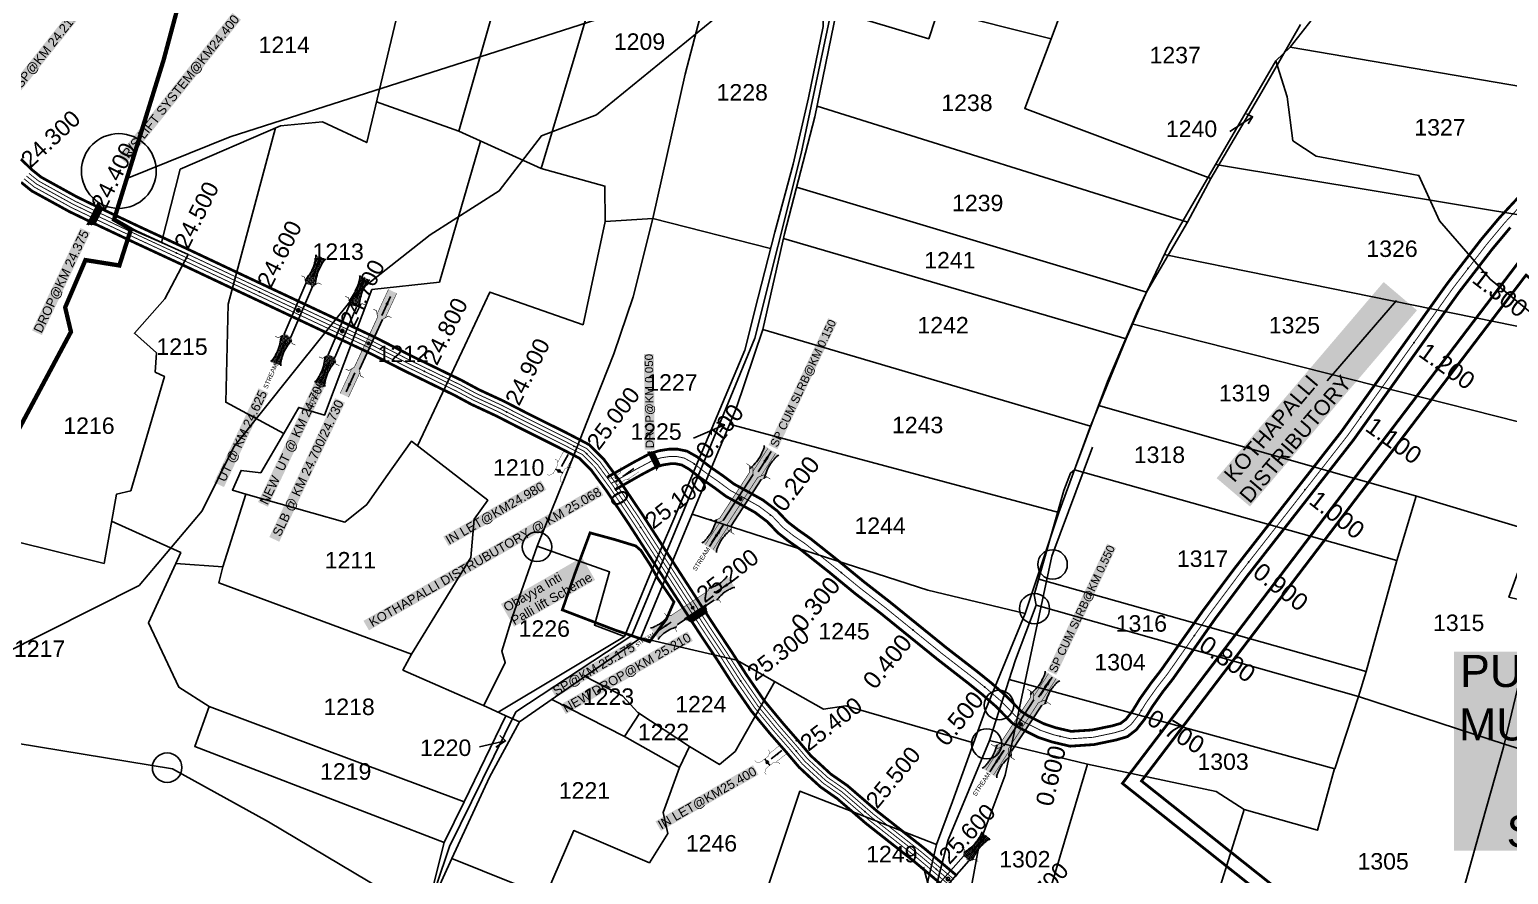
# Model space of a CAD drawing. Header units: inches. Extents: x 191726 to 254104, y 1600078 to 1621862.
# Drawn here: x 195285 to 196898, y 1606202 to 1607124 of the extents above; entities that cross this region are included whole.
import ezdxf
from ezdxf.enums import TextEntityAlignment as Align

# ---------------------------------------------------------------- set-up
doc = ezdxf.new("R2010")
doc.units = ezdxf.units.IN
doc.header["$LTSCALE"] = 15
doc.header["$MEASUREMENT"] = 0
doc.linetypes.add('ACAD_ISO02W100', pattern=[15, 12, -3])
doc.linetypes.add('HIDDEN2', pattern=[0.1875, 0.125, -0.0625])
for name, color, linetype in [('BOUNDRY STONES', 240, 'Continuous'), ('CANAL1', 7, 'Continuous'), ('CSMark', 72, 'Continuous'), ('PLOTS', 7, 'Continuous'), ('PLOTS NO', 7, 'Continuous'), ('ROADS', 1, 'Continuous'), ('STRUCTURE', 5, 'Continuous'), ('text2', 7, 'Continuous'), ('Title', 7, 'Continuous'), ('VILLAGE BOUNDAY', 5, 'Continuous')]:
    doc.layers.add(name, color=color, linetype=linetype)
doc.styles.get("Standard").update_dxf_attribs({"font": 'arial.ttf'})
doc.dimstyles.get("Standard").update_dxf_attribs({"dimtxt": 0.18, "dimasz": 0.18, "dimexe": 0.18, "dimexo": 0.0625, "dimgap": 0.09, "dimtad": 0, "dimtih": 1, "dimtoh": 1, "dimdec": 4, "dimzin": 0, "dimdsep": 46, "dimtxsty": 'Standard', "dimcen": 0.09, "dimadec": 0, "dimazin": 0, "dimtfac": 1, "dimtdec": 4, "dimtofl": 0, "dimtmove": 0, "dimatfit": 3, "dimfxl": 1, "dimtolj": 1, "dimtzin": 0, "dimarcsym": 0})

# ---------------------------------------------------------------- blocks, each defined once
blk = doc.blocks.new('DROP')
h = blk.add_hatch()
h.set_pattern_fill('ANSI31', color=1, scale=10, angle=45)
h.set_pattern_definition([(90, (-324.4107, -25.7687), (-1.25, 0), [])])
h.paths.add_polyline_path([(-9.9, -4.3), (-13.8, 4.1), (13.8, 4.1), (10.2, -4.3)])
at = {"layer": 'STRUCTURE', "color": 5, "const_width": 0.49}
blk.add_lwpolyline([(-9.9, -4.3), (-13.8, 4.1), (13.8, 4.1), (10.2, -4.3), (-9.9, -4.3)], dxfattribs=at)
at = {"layer": 'STRUCTURE', "color": 5}
blk.add_circle((0, 0), 1.33, dxfattribs=at)
blk = doc.blocks.new('SP')
at = {"layer": 'STRUCTURE'}
h = blk.add_hatch(dxfattribs=at)
h.set_pattern_fill('DASH', color=256, scale=8, style=0)
edge = h.paths.add_edge_path()
edge.add_spline(control_points=[(769825.7, 1706742.1), (769825.3, 1706741.8), (769823.8, 1706740.8), (769820.9, 1706740.3), (769817, 1706739.7), (769811.4, 1706738.9), (769804, 1706739.7), (769798.4, 1706741), (769795.6, 1706741.6)], knot_values=[0, 0, 0, 0, 1.613557, 5.24513, 8.624976, 13.470124, 22.190216, 30.746377, 30.746377, 30.746377, 30.746377], degree=3, periodic=0)
edge.add_line((769795.6, 1706741.6), (769792.6, 1706739.6))
edge.add_line((769792.6, 1706739.6), (769732.6, 1706739.6))
edge.add_line((769732.6, 1706739.6), (769729.6, 1706741.6))
edge.add_spline(control_points=[(769729.6, 1706741.6), (769726.9, 1706740.9), (769721.3, 1706739.5), (769713.9, 1706738.5), (769708.3, 1706739.1), (769704.4, 1706739.6), (769701.5, 1706740), (769700, 1706741), (769699.5, 1706741.3)], knot_values=[0, 0, 0, 0, 8.556161, 17.276253, 22.121402, 25.501247, 29.13282, 30.746377, 30.746377, 30.746377, 30.746377], degree=3, periodic=0)
edge.add_line((769699.5, 1706741.3), (769699.5, 1706722.1))
edge.add_spline(control_points=[(769699.5, 1706722.1), (769700, 1706722.4), (769701.4, 1706723.4), (769704.3, 1706724), (769708.2, 1706724.5), (769713.8, 1706725.3), (769721.2, 1706724.5), (769726.8, 1706723.3), (769729.6, 1706722.6)], knot_values=[0, 0, 0, 0, 1.613557, 5.24513, 8.624976, 13.470124, 22.190216, 30.746377, 30.746377, 30.746377, 30.746377], degree=3, periodic=0)
edge.add_line((769729.6, 1706722.6), (769732.6, 1706724.6))
edge.add_line((769732.6, 1706724.6), (769792.6, 1706724.6))
edge.add_line((769792.6, 1706724.6), (769795.6, 1706722.6))
edge.add_spline(control_points=[(769795.6, 1706722.6), (769798.4, 1706723.3), (769803.9, 1706724.8), (769811.3, 1706725.8), (769817, 1706725.1), (769820.9, 1706724.7), (769823.8, 1706724.2), (769825.2, 1706723.3), (769825.7, 1706723)], knot_values=[0, 0, 0, 0, 8.556161, 17.276253, 22.121402, 25.501247, 29.13282, 30.746377, 30.746377, 30.746377, 30.746377], degree=3, periodic=0)
edge.add_line((769825.7, 1706723), (769825.7, 1706742.1))
h.paths.add_polyline_path([(769764.2, 1706732.1, -1), (769761.1, 1706732.1, -1)], flags=0)
h.paths.add_polyline_path([(769761.1, 1706732.1, 1), (769764.2, 1706732.1, 1)], flags=16)
at = {"layer": 'STRUCTURE', "const_width": 0.628}
for points in [[(769726.6, 1706747.6), (769726.6, 1706743.6), (769732.6, 1706739.6), (769792.6, 1706739.6), (769798.6, 1706743.6), (769798.6, 1706747.6)], [(769726.6, 1706716.6), (769726.6, 1706720.6), (769732.6, 1706724.6), (769792.6, 1706724.6), (769798.6, 1706720.6), (769798.6, 1706716.6)]]:
    blk.add_lwpolyline(points, dxfattribs=at)
at = {"layer": 'STRUCTURE', "color": 3}
blk.add_lwpolyline([(769732.6, 1706724.6), (769792.6, 1706724.6)], dxfattribs=at)
blk.add_lwpolyline([(769732.6, 1706724.6), (769792.6, 1706724.6)], dxfattribs=at)
at = {"layer": 'STRUCTURE', "color": 0}
blk.add_circle((769762.6, 1706732.1), 1.55, dxfattribs=at)
at = {"layer": 'STRUCTURE'}
for points in [[(769699.5, 1706741.3), (769700.9, 1706740.5), (769704.4, 1706739.6), (769707.8, 1706739.2), (769712.6, 1706738.8), (769721.3, 1706739.7), (769729.6, 1706741.6)], [(769825.7, 1706742.1), (769824.3, 1706741.3), (769820.8, 1706740.3), (769817.5, 1706739.8), (769812.7, 1706739.2), (769804, 1706739.9), (769795.6, 1706741.6)], [(769699.5, 1706722.1), (769700.9, 1706723), (769704.4, 1706724), (769707.7, 1706724.5), (769712.5, 1706725), (769721.2, 1706724.4), (769729.6, 1706722.6)], [(769825.7, 1706723), (769824.3, 1706723.8), (769820.8, 1706724.7), (769817.4, 1706725.1), (769812.6, 1706725.5), (769803.9, 1706724.6), (769795.6, 1706722.6)]]:
    blk.add_spline(points, degree=3, dxfattribs=at)
at = {"layer": 'STRUCTURE', "color": 0}
blk.add_text('STREAM', height=5, dxfattribs=at).set_placement((769684.3, 1706732.1), align=Align.MIDDLE_CENTER)
for points in [[(769727.4, 1706732.1), (769700.8, 1706732.1)], [(769824.4, 1706732.1), (769800.5, 1706732.1)]]:
    blk.add_leader(points, dimstyle='Standard', override={"dimasz": 10, "dimgap": 0.09, "dimtad": 0}, dxfattribs=at)
blk = doc.blocks.new('UT')
at = {"layer": 'STRUCTURE'}
h = blk.add_hatch(dxfattribs=at)
h.set_pattern_fill('DASH', color=150, scale=8, angle=-39.6278, style=0)
h.set_pattern_definition([(320.372247933, (-4370.464, -6260.8811), (1.40800153113, 0.132407282), [1, -1])])
h.paths.add_polyline_path([(765163, 1700681.9), (765165.6, 1700680.6), (765167.2, 1700680.3), (765169.1, 1700680), (765172.4, 1700679.6), (765176.4, 1700679.3), (765179.5, 1700679.5), (765183.1, 1700679.9), (765187.7, 1700680.9), (765188.9, 1700681.2), (765193.1, 1700682.2), (765196.1, 1700680.2), (765196.1, 1700672.2), (765193.1, 1700670.2), (765190.5, 1700670.8), (765188.1, 1700671.3), (765185.5, 1700671.8), (765183.6, 1700672.1), (765181, 1700672.5), (765180.3, 1700672.5), (765178.5, 1700672.6), (765176.7, 1700672.6), (765174.6, 1700672.5), (765172.5, 1700672.3), (765170.4, 1700672), (765168.5, 1700671.7), (765166.1, 1700671.2), (765165, 1700670.8), (765163, 1700669.7)])
h.paths.add_polyline_path([(765259.1, 1700682.2), (765256.1, 1700680.2), (765256.1, 1700672.2), (765259.1, 1700670.2), (765261.9, 1700671), (765264.4, 1700671.6), (765266.4, 1700672), (765269.1, 1700672.5), (765272.7, 1700673), (765276.1, 1700673.1), (765278.6, 1700672.9), (765281.2, 1700672.7), (765283.9, 1700672.3), (765286.4, 1700671.9), (765288, 1700671.3), (765289.2, 1700670.6), (765289.1, 1700682.7), (765287.6, 1700681.8), (765285.7, 1700681.2), (765283, 1700680.7), (765281.2, 1700680.4), (765276.7, 1700679.9), (765272.7, 1700679.9), (765268.7, 1700680.3), (765264.8, 1700681), (765261.2, 1700681.7)])
at = {"layer": 'STRUCTURE', "color": 150, "const_width": 0.628}
for points in [[(765190.1, 1700688.2), (765190.1, 1700684.2), (765196.1, 1700680.2), (765256.1, 1700680.2), (765262.1, 1700684.2), (765262.1, 1700688.2)], [(765190.1, 1700664.2), (765190.1, 1700668.2), (765196.1, 1700672.2), (765256.1, 1700672.2), (765262.1, 1700668.2), (765262.1, 1700664.2)]]:
    blk.add_lwpolyline(points, dxfattribs=at)
at = {"layer": 'STRUCTURE', "color": 150}
for points in [[(765196.1, 1700680.2), (765256.1, 1700680.2)], [(765196.1, 1700672.2), (765256.1, 1700672.2)], [(765196.1, 1700672.2), (765256.1, 1700672.2)]]:
    blk.add_lwpolyline(points, dxfattribs=at)
at = {"layer": 'STRUCTURE', "color": 0}
blk.add_circle((765226.1, 1700676.2), 1.89, dxfattribs=at)
at = {"layer": 'STRUCTURE', "color": 150}
for points in [[(765163, 1700681.9), (765164.4, 1700681.1), (765167.9, 1700680.2), (765171.2, 1700679.8), (765176.1, 1700679.4), (765184.7, 1700680.3), (765193.1, 1700682.2)], [(765289.1, 1700682.7), (765287.8, 1700681.9), (765284.3, 1700680.9), (765280.9, 1700680.4), (765276.1, 1700679.8), (765267.4, 1700680.5), (765259.1, 1700682.2)], [(765163, 1700669.7), (765164.3, 1700670.6), (765167.8, 1700671.6), (765171.2, 1700672.1), (765176, 1700672.6), (765184.7, 1700672), (765193.1, 1700670.2)], [(765289.2, 1700670.6), (765287.8, 1700671.4), (765284.2, 1700672.3), (765280.9, 1700672.7), (765276.1, 1700673.1), (765267.4, 1700672.2), (765259.1, 1700670.2)]]:
    blk.add_spline(points, degree=3, dxfattribs=at)
at = {"layer": 'STRUCTURE', "color": 0}
blk.add_text('STREAM', height=5, dxfattribs=at).set_placement((765148.2, 1700675.8), align=Align.MIDDLE_CENTER)
for points in [[(765190.9, 1700676), (765164.2, 1700675.8)], [(765289.3, 1700676.7), (765265.4, 1700676.4)]]:
    blk.add_leader(points, dimstyle='Standard', override={"dimasz": 10, "dimgap": 0.09, "dimtad": 0}, dxfattribs=at)
blk = doc.blocks.new('OT')
at = {"layer": 'STRUCTURE', "color": 190}
for points, const_width in [([(769751.4, 1706595.8), (769729.4, 1706595.8)], 0.5), ([(769775.2, 1706601.8), (769775.2, 1706597.8), (769769.2, 1706593.8), (769761.8, 1706593.8), (769754.4, 1706593.8), (769748.4, 1706597.8), (769748.4, 1706601.8)], 0.5), ([(769761.8, 1706593.8), (769761.8, 1706581)], 2.5), ([(769751.4, 1706579), (769729.4, 1706579)], 0.5), ([(769748.4, 1706573), (769748.4, 1706577), (769754.4, 1706581), (769761.8, 1706581), (769761.8, 1706581), (769761.8, 1706581), (769769.2, 1706581), (769775.2, 1706577), (769775.2, 1706573)], 0.5)]:
    blk.add_lwpolyline(points, dxfattribs=dict(at, const_width=const_width))
at = {"layer": 'STRUCTURE', "color": 0}
blk.add_circle((769761.8, 1706587.4), 1.87, dxfattribs=at)
blk.add_leader([(769732.6, 1706587.4), (769753.8, 1706587.4)], dimstyle='Standard', override={"dimasz": 10, "dimgap": 0.09, "dimtad": 0}, dxfattribs=at)
blk = doc.blocks.new('SLB')
at = {"layer": 'STRUCTURE'}
h = blk.add_hatch(dxfattribs=at)
h.set_pattern_fill('DOTS', color=6, scale=20, angle=320.3722, style=0)
h.set_pattern_definition([(320.372247934, (-159.4327, -72.9564), (1.2786241598, 0.5641323054), [0, -1.25])])
h.paths.add_polyline_path([(769699.5, 1706871.1), (769699.5, 1706861.1), (769729.1, 1706861.1), (769732.1, 1706863.1), (769792.1, 1706863.1), (769795.1, 1706861.1), (769824.7, 1706861.1), (769824.7, 1706871.1), (769795.1, 1706871.1), (769792.1, 1706869.1), (769732.1, 1706869.1), (769729.1, 1706871.1)])
at = {"layer": 'STRUCTURE', "color": 6, "const_width": 0.628}
for points in [[(769726.1, 1706877.1), (769726.1, 1706873.1), (769732.1, 1706869.1), (769792.1, 1706869.1), (769798.1, 1706873.1), (769798.1, 1706877.1)], [(769726.1, 1706855.1), (769726.1, 1706859.1), (769732.1, 1706863.1), (769792.1, 1706863.1), (769798.1, 1706859.1), (769798.1, 1706855.1)]]:
    blk.add_lwpolyline(points, dxfattribs=at)
at = {"layer": 'STRUCTURE', "color": 6, "linetype": 'ACAD_ISO02W100', "ltscale": 0.5, "const_width": 0.5}
for points in [[(769699.5, 1706871.1), (769729.1, 1706871.1)], [(769699.5, 1706861.1), (769729.1, 1706861.1)], [(769795.1, 1706871.1), (769824.7, 1706871.1)], [(769795.1, 1706861.1), (769824.7, 1706861.1)]]:
    blk.add_lwpolyline(points, dxfattribs=at)
at = {"layer": 'STRUCTURE', "color": 6}
blk.add_lwpolyline([(769732.1, 1706863.1), (769792.1, 1706863.1)], dxfattribs=at)
blk.add_lwpolyline([(769732.1, 1706863.1), (769792.1, 1706863.1)], dxfattribs=at)
at = {"layer": 'STRUCTURE', "color": 0}
blk.add_circle((769762.1, 1706866.1), 1.24, dxfattribs=at)
for points in [[(769703.8, 1706866), (769726.7, 1706866)], [(769818.6, 1706865.8), (769795.7, 1706865.8)]]:
    blk.add_leader(points, dimstyle='Standard', override={"dimasz": 10, "dimgap": 0.09, "dimtad": 0}, dxfattribs=at)

msp = doc.modelspace()

# ---------------------------------------------------------------- linework, layer by layer
at = {"color": 5, "const_width": 3}
for points, elevation in [([(196914.2, 1606877.7), (197448.5, 1606452), (196998.1, 1605886.3), (196476.6, 1606301.5), (196914.2, 1606877.7)], 240.9), ([(195896, 1606575), (195922.9, 1606567.7), (195945.8, 1606560.7), (195951.4, 1606555.8), (195961.3, 1606540.5), (195970.1, 1606524.9), (195987.5, 1606499.5), (195979.1, 1606480.6), (195960.9, 1606456.1), (195922.7, 1606469.1), (195865.7, 1606490.9), (195879.3, 1606530.2), (195896, 1606575)], 244.3)]:
    msp.add_lwpolyline(points, dxfattribs=dict(at, elevation=elevation))
at = {"color": 5, "const_width": 3, "elevation": 240.9}
msp.add_lwpolyline([(196916.8, 1606856.4), (197427.5, 1606449.6), (196995.7, 1605907.4), (196497.4, 1606304.1)], close=True, dxfattribs=at)
at = {"layer": 'BOUNDRY STONES', "color": 1}
for centre, radius in [((195838.1, 1606559.8), 16.1), ((196400.4, 1606540.5), 16.1), ((196380.7, 1606492.2), 16.5), ((196342, 1606387), 16.1), ((196328.6, 1606344.7), 16.5), ((195434.7, 1606318.7), 16.1)]:
    msp.add_circle(centre, radius, dxfattribs=at)
at = {"layer": 'CANAL1', "color": 200, "const_width": 3}
for points in [[(195275.2, 1606983), (195287.3, 1606971.3), (195297.3, 1606963.3), (195336.4, 1606941.7), (195359.9, 1606930.3), (195406.7, 1606908.2), (195454.5, 1606886), (195510.2, 1606859.7), (195659.8, 1606789.3), (195701.9, 1606767.8), (195756.3, 1606741.3), (195774.6, 1606731.4), (195802, 1606718.7), (195825.2, 1606706.7), (195846.4, 1606696.1), (195871, 1606683.8), (195895.3, 1606671.1), (195910.9, 1606655.4), (195928.3, 1606631.7), (195953.2, 1606594.7), (196016.7, 1606496.3), (196032.5, 1606472.1), (196049.6, 1606446.4), (196066.4, 1606420.2), (196086, 1606391.7), (196106, 1606367.5), (196123.1, 1606347.9), (196136.8, 1606331.7), (196146.6, 1606322.7), (196158.5, 1606311.7), (196176.6, 1606299.1), (196208.6, 1606271.5), (196260.6, 1606230.5), (196296.2, 1606200.5)], [(195275.4, 1606957.7), (195287.2, 1606948.2), (195328.1, 1606925.7), (195352.1, 1606914.1), (195399.1, 1606891.9), (195446.9, 1606869.7), (195502.5, 1606843.4), (195651.8, 1606773.1), (195693.9, 1606751.7), (195748, 1606725.3), (195766.5, 1606715.3), (195794, 1606702.5), (195817.1, 1606690.6), (195838.3, 1606680), (195862.8, 1606667.7), (195884.5, 1606656.4), (195897.2, 1606643.6), (195913.6, 1606621.4), (195938.1, 1606584.8), (196001.6, 1606486.5), (196017.4, 1606462.2), (196034.5, 1606436.6), (196051.4, 1606410.2), (196071.6, 1606380.9), (196092.3, 1606355.8), (196109.5, 1606336.2), (196123.8, 1606319.3), (196134.4, 1606309.4), (196147.2, 1606297.7), (196165.6, 1606284.8), (196197.1, 1606257.6), (196249.2, 1606216.5), (196284.9, 1606186.5)], [(195914.9, 1606635.8), (195943.8, 1606652.2), (195961.5, 1606661.6), (195971.5, 1606664.7), (195982.4, 1606666.4), (195991.2, 1606666.4), (196001.7, 1606664.2), (196012.9, 1606657.9), (196026.4, 1606647.4), (196041.5, 1606636.9), (196053.1, 1606628.2), (196066.5, 1606620.9), (196084.7, 1606610.7), (196100.1, 1606599), (196111.6, 1606586.9), (196122.6, 1606578.4), (196135.6, 1606569.3), (196166.7, 1606544.6), (196194.9, 1606521.4), (196222.8, 1606499.7), (196284.7, 1606449.5), (196319.3, 1606422.7), (196333.6, 1606411.1), (196350, 1606396.8), (196361.6, 1606384.9), (196366.3, 1606380.1), (196373.3, 1606375.5), (196390.4, 1606366.8), (196404, 1606362.2), (196420.7, 1606358.3), (196443.5, 1606359.8), (196465.8, 1606364.4), (196474.6, 1606367), (196480.4, 1606371.4), (196487.8, 1606380.9), (196495.9, 1606394.2), (196507.9, 1606411.1), (196518.8, 1606425.2), (196564.9, 1606490.7), (196599.3, 1606536.7), (196715.6, 1606685.8), (196830.9, 1606847.2), (196867.5, 1606894.8), (196887.7, 1606918.9), (196908.2, 1606941)], [(195922.9, 1606621.9), (195951.5, 1606638.2), (195967.7, 1606646.8), (195975.1, 1606649.1), (195983.6, 1606650.4), (195989.6, 1606650.4), (195996, 1606649.1), (196004, 1606644.5), (196016.9, 1606634.6), (196032.1, 1606623.9), (196044.5, 1606614.7), (196058.7, 1606606.9), (196075.9, 1606597.3), (196089.4, 1606587.1), (196100.9, 1606575), (196113.1, 1606565.5), (196126.1, 1606556.4), (196156.6, 1606532.2), (196184.9, 1606508.9), (196212.9, 1606487.2), (196274.8, 1606437), (196309.4, 1606410.1), (196323.3, 1606398.9), (196339, 1606385.2), (196350.2, 1606373.7), (196356, 1606367.7), (196365.2, 1606361.6), (196384.2, 1606352), (196399.6, 1606346.8), (196419.4, 1606342.1), (196445.7, 1606343.9), (196469.7, 1606348.9), (196482, 1606352.5), (196491.7, 1606360), (196500.9, 1606371.7), (196509.3, 1606385.4), (196520.7, 1606401.6), (196531.7, 1606415.6), (196577.8, 1606481.3), (196612, 1606527), (196728.4, 1606676.2), (196843.7, 1606837.7), (196880, 1606884.8), (196899.7, 1606908.4)]]:
    msp.add_lwpolyline(points, dxfattribs=at)
at = {"layer": 'CANAL1', "color": 5, "const_width": 1}
for points in [[(195278.7, 1606961.5), (195290, 1606952.4), (195330.4, 1606930.1), (195354.3, 1606918.6), (195401.2, 1606896.4), (195449, 1606874.2), (195504.6, 1606847.9), (195654, 1606777.6), (195696.1, 1606756.2), (195750.3, 1606729.7), (195768.8, 1606719.8), (195796.2, 1606707), (195819.4, 1606695.1), (195840.6, 1606684.4), (195865.1, 1606672.2), (195887.5, 1606660.5), (195901, 1606646.9), (195917.7, 1606624.2), (195942.3, 1606587.5), (196005.8, 1606489.2), (196021.6, 1606465), (196038.7, 1606439.3), (196055.5, 1606413), (196075.6, 1606383.9), (196096.1, 1606359), (196113.3, 1606339.4), (196127.4, 1606322.7), (196137.8, 1606313.1), (196150.4, 1606301.6), (196168.7, 1606288.8), (196200.3, 1606261.4), (196252.4, 1606220.4), (196288, 1606190.3)], [(195284, 1606967.5), (195294.5, 1606959.1), (195334.1, 1606937.2), (195357.7, 1606925.8), (195404.6, 1606903.6), (195452.4, 1606881.5), (195508, 1606855.2), (195657.6, 1606784.8), (195699.7, 1606763.3), (195754, 1606736.8), (195772.3, 1606726.9), (195799.8, 1606714.2), (195823, 1606702.2), (195844.1, 1606691.6), (195868.7, 1606679.3), (195892.3, 1606667), (195907.1, 1606652.1), (195924.2, 1606628.8), (195949, 1606591.9), (196012.5, 1606493.6), (196028.3, 1606469.4), (196045.4, 1606443.7), (196062.2, 1606417.4), (196082, 1606388.7), (196102.2, 1606364.2), (196119.3, 1606344.7), (196133.2, 1606328.3), (196143.2, 1606319), (196155.4, 1606307.8), (196173.6, 1606295.1), (196205.4, 1606267.6), (196257.4, 1606226.6), (196293, 1606196.6)]]:
    msp.add_lwpolyline(points, dxfattribs=at)
at = {"layer": 'CANAL1', "color": 1, "linetype": 'HIDDEN2', "ltscale": 4, "const_width": 1}
for points in [[(195281.3, 1606964.5), (195292.3, 1606955.8), (195332.2, 1606933.7), (195356, 1606922.2), (195402.9, 1606900), (195450.7, 1606877.8), (195506.3, 1606851.6), (195655.8, 1606781.2), (195697.9, 1606759.8), (195752.1, 1606733.3), (195770.5, 1606723.3), (195798, 1606710.6), (195821.2, 1606698.6), (195842.4, 1606688), (195866.9, 1606675.8), (195889.9, 1606663.8), (195892.3, 1606661.4), (195904.1, 1606649.5), (195921, 1606626.5), (195945.7, 1606589.7), (196009.2, 1606491.4), (196024.9, 1606467.2), (196042, 1606441.5), (196058.9, 1606415.2), (196078.8, 1606386.3), (196099.1, 1606361.6), (196116.3, 1606342.1), (196120.8, 1606336.8), (196130.3, 1606325.5), (196140.5, 1606316.1), (196152.9, 1606304.7), (196171.1, 1606291.9), (196202.9, 1606264.5), (196254.9, 1606223.5), (196273.5, 1606207.8), (196290.5, 1606193.5)], [(195918.9, 1606628.9), (195947.7, 1606645.2), (195964.6, 1606654.2), (195973.3, 1606656.9), (195983, 1606658.4), (195990.4, 1606658.4), (195998.9, 1606656.6), (196008.5, 1606651.2), (196021.6, 1606641), (196036.8, 1606630.4), (196048.8, 1606621.4), (196062.6, 1606613.9), (196080.3, 1606604), (196094.8, 1606593.1), (196106.3, 1606580.9), (196117.8, 1606571.9), (196130.9, 1606562.9), (196161.6, 1606538.4), (196189.9, 1606515.2), (196217.8, 1606493.5), (196279.8, 1606443.2), (196314.4, 1606416.4), (196328.4, 1606405), (196344.5, 1606391), (196355.9, 1606379.3), (196361.1, 1606373.9), (196369.2, 1606368.5), (196387.3, 1606359.4), (196401.8, 1606354.5), (196420, 1606350.2), (196444.6, 1606351.8), (196467.8, 1606356.7), (196478.3, 1606359.8), (196486, 1606365.7), (196494.3, 1606376.3), (196502.6, 1606389.8), (196514.3, 1606406.3), (196525.3, 1606420.4), (196571.3, 1606486), (196605.6, 1606531.9), (196722, 1606681), (196837.3, 1606842.4), (196873.8, 1606889.8), (196893.7, 1606913.7), (196912.8, 1606934.2)]]:
    msp.add_lwpolyline(points, dxfattribs=at)
at = {"layer": 'PLOTS'}
for points in [[(195932.2, 1607670.6), (195890, 1607547.4), (195873.8, 1607470.2), (195856.8, 1607389.3), (195835.3, 1607314.3), (195814.4, 1607229.3), (195773.2, 1607085), (195752.8, 1607013.5), (195842.6, 1606972.9), (195879.6, 1607097), (195901.3, 1607169.8), (195932.7, 1607286.7), (195965, 1607407.3), (195978.9, 1607472.1)], [(196275.5, 1607145.4), (196398.8, 1607114.4), (196427, 1607190.1), (196387.7, 1607200.2), (196446.3, 1607373.8), (196476.9, 1607464.3)], [(196272.5, 1607312.5), (196305.2, 1607306.2), (196295.8, 1607260.3), (196295.8, 1607216.5), (196296.4, 1607208), (196279.1, 1607156.5), (196265.3, 1607114.4), (196164.7, 1607144.6), (196146.9, 1607150), (196147.5, 1607220.1)], [(195912.5, 1606915), (195964.4, 1606918), (195999.7, 1607075.9), (196024.2, 1607169.4), (196046.1, 1607252.9), (195932.7, 1607286.7)], [(195692.2, 1607167.9), (195652.4, 1607001), (195604.3, 1607023.6), (195558.3, 1607019.5), (195449.1, 1606971.9), (195428.5, 1606891.8), (195395.2, 1606906.4)], [(196150.2, 1607149), (196150.3, 1607127.7), (196134.1, 1607049.8), (196117.5, 1606977.6), (196097.4, 1606903.2), (196079.4, 1606832.2), (196064.8, 1606774.3), (196040.5, 1606716.5), (196016.2, 1606658.6), (195987.3, 1606589.9), (195960.6, 1606527.3), (195933.7, 1606461.9), (195795.8, 1606379.2)], [(196269.7, 1606175.2), (196286.6, 1606239.9), (196331.7, 1606348.2), (196359.9, 1606436.2), (196382.5, 1606496.2), (196380.5, 1606507.5), (196412.7, 1606621.3), (196419.9, 1606640.3), (196424.3, 1606643.9), (196460.2, 1606740.3), (196492.6, 1606816.3), (196526.9, 1606888.5), (196588.2, 1606994.5), (196643.8, 1607090.3), (196659.5, 1607105.2), (196699.5, 1607156.1)], [(195819, 1606368.8), (195858.4, 1606395.9), (195951.3, 1606460.4), (195987.5, 1606547.5), (196012.4, 1606607.7), (196055.2, 1606710.8), (196084.4, 1606797.1), (196108.1, 1606901.6), (196141.1, 1607029), (196164.7, 1607144.6)], [(196670.7, 1607130), (196628.7, 1607056.3), (196572.9, 1606961.9), (196370.1, 1607038.3), (196398.8, 1607114.4)], [(196659.5, 1607105.2), (197002.2, 1607046.7), (197008.3, 1607060.4), (197017, 1607059.9)], [(195663.1, 1607045.6), (195752.8, 1607013.5)], [(196143.5, 1607040.8), (196547.5, 1606914)], [(197002.2, 1607046.7), (196971.7, 1606992.2), (196930.7, 1606918.6), (196578.2, 1606977.2)], [(195374.1, 1606587.6), (195449.5, 1606553.5), (195444.1, 1606541.6), (195495.6, 1606538), (195520.4, 1606617.1), (195506, 1606621.7), (195515.3, 1606643.1), (195536.9, 1606640.4), (195562, 1606683.6), (195498.7, 1606717.6), (195501.4, 1606824.7), (195553, 1607017.2)], [(195776.6, 1607002.7), (195731.7, 1606848.8), (195658, 1606840.5), (195606.5, 1606703.6), (195578.3, 1606711.9), (195562, 1606683.6)], [(195707.8, 1606670.1), (195759.3, 1606779.7), (195786.6, 1606837.8), (195888.3, 1606802.1), (195912.5, 1606915), (195912.2, 1606953.6), (195842.6, 1606972.9)], [(196572.9, 1606961.9), (196547.5, 1606914), (196502.7, 1606837.9), (196480.8, 1606786.7), (196441.9, 1606691.6), (196407.4, 1606597.2), (196370.6, 1606486.9), (196326.8, 1606380.6), (196291.1, 1606281.8), (196273.8, 1606234.9), (196257.5, 1606165.3)], [(196121.3, 1606952.5), (196502.7, 1606837.9)], [(195780.2, 1606386.5), (195803.4, 1606433.6), (195799.7, 1606445.7), (195811, 1606482.7), (195838.4, 1606560.4), (195876.3, 1606654.9), (195901.2, 1606718.1), (195921.9, 1606770.6), (195943, 1606832.7), (195964.4, 1606918), (196092.9, 1606885.5)], [(195428.5, 1606891.8), (195457.5, 1606879), (195432.1, 1606830.3), (195399, 1606792.9), (195423.1, 1606771.6), (195421.7, 1606750.6), (195431.8, 1606745.8), (195395, 1606620.9), (195379.4, 1606617.2), (195365.9, 1606541.6), (195215.5, 1606579.2)], [(196106.9, 1606896.3), (196480.8, 1606786.7)], [(197006.4, 1606825.5), (196994.4, 1606782.9), (196636.7, 1606855.6), (196522.3, 1606878.9)], [(196441.9, 1606691.6), (196084.4, 1606797.1)], [(196487, 1606803.1), (196963.2, 1606682.3), (196994.4, 1606782.9)], [(196963.2, 1606682.3), (196942.6, 1606615.7), (196924.1, 1606576.7), (196796.1, 1606615.4), (196450.4, 1606714.1)], [(196048.1, 1606693.6), (196407.4, 1606597.2)], [(195701.3, 1606442.7), (195766.1, 1606548.1), (195769.7, 1606590.1), (195784.4, 1606610.6), (195701.4, 1606675.1), (195673.7, 1606636.1), (195652.4, 1606606.1), (195628.7, 1606586.8), (195520.4, 1606617.1)], [(196424.3, 1606643.9), (196775.8, 1606544.7), (196797.1, 1606615.1)], [(196007.3, 1606595.3), (196264.5, 1606512.6), (196370.6, 1606486.9)], [(196576.8, 1606167.7), (196633.2, 1606146.3), (196762.8, 1606100.8), (196780.2, 1606123.3), (196826.6, 1606107.4), (196869.2, 1606260), (196892.3, 1606341.1), (196929.7, 1606497.2), (196898.1, 1606504.7), (196924.1, 1606576.7)], [(195838.4, 1606560.4), (195917.2, 1606532.3), (195900.8, 1606474.4), (195933.7, 1606461.9)], [(195444.1, 1606541.6), (195414.5, 1606476.7), (195447.3, 1606406.4), (195480.4, 1606385.3), (195758.8, 1606281.2), (195804, 1606375.2), (195783.2, 1606385.2), (195691.9, 1606425.2), (195701.3, 1606442.7), (195491, 1606520.5), (195495.6, 1606538)], [(196775.8, 1606544.7), (196742.6, 1606423.6), (196385.3, 1606524.5)], [(196382.5, 1606496.2), (196733.9, 1606396.3), (196742.6, 1606423.6)], [(196733.9, 1606396.3), (196893.3, 1606344.3), (197112.9, 1606275.7), (197153.9, 1606441.3), (196929.3, 1606495.1)], [(196314.3, 1606345.9), (196175.1, 1606386.1), (196150.6, 1606382.5), (196097.2, 1606412.8), (196056.1, 1606436.1), (195951.3, 1606460.4)], [(195890.6, 1606418.2), (195931.2, 1606397.2), (195948, 1606378.9), (196004.6, 1606341.9), (196037, 1606322.2), (196054.1, 1606336.4), (196097.4, 1606412.7)], [(196733.9, 1606396.3), (196708.2, 1606317.5), (196353.1, 1606415)], [(195854.2, 1606393.1), (195933.5, 1606352.7), (195949.9, 1606377.7)], [(195480.4, 1606385.3), (195464.8, 1606341.7), (195736.7, 1606236.9), (195758.8, 1606281.2)], [(195736.7, 1606236.9), (195716.8, 1606157.4), (195745.4, 1606219.4), (195786.3, 1606308.2), (195819, 1606368.8), (195804, 1606375.2)], [(195716.8, 1606157.4), (195545.1, 1606259.7), (195440.6, 1606317.3), (195123.5, 1606369.4)], [(195933.5, 1606352.7), (195993.5, 1606319), (196004.6, 1606341.9)], [(196331.7, 1606348.2), (196438.4, 1606322.4), (196578.8, 1606292.6), (196609.4, 1606273), (196689.3, 1606250.4), (196707.8, 1606317.6)], [(195993.5, 1606319), (195975.7, 1606269.7), (195980.9, 1606246.9), (195960.8, 1606214.8), (195878.1, 1606250), (195847.5, 1606178.3), (195745.4, 1606219.4)], [(196438.4, 1606322.4), (196400.4, 1606194), (196368.6, 1606101.7), (196363.1, 1606103.6), (196346.5, 1606044.6), (196295, 1606064.6), (196261.8, 1606029.1), (196248.3, 1606030.6)], [(195848.2, 1606179.9), (195902.3, 1606157.9), (195900.9, 1606090.2), (196022.2, 1606000.5), (196091.4, 1606156.1), (196080.6, 1606160.8), (196124.7, 1606293), (196273.8, 1606234.9)], [(196353.7, 1606013.5), (196396.2, 1606006.9), (196384.4, 1605984.2), (196399.9, 1605976.2), (196459.4, 1606098.9), (196526.9, 1606063), (196576.8, 1606167.7), (196609.4, 1606273)]]:
    msp.add_lwpolyline(points, dxfattribs=at)
at = {"layer": 'PLOTS NO'}
for points in [[(196618.6, 1607029.3), (196593.9, 1607013.1)], [(196611.8, 1607032.6), (196618.6, 1607029.3), (196613.6, 1607021.4)], [(196042.5, 1606693), (196008.7, 1606678.3)], [(196034, 1606695.6), (196042.5, 1606693), (196037.4, 1606684.9)], [(195775.5, 1606341.3), (195803.8, 1606347.8)], [(195793.2, 1606341.1), (195803.8, 1606347.8), (195797.5, 1606353.9)], [(196269.3, 1606174), (196259.7, 1606209.9)]]:
    msp.add_lwpolyline(points, dxfattribs=at)
at = {"layer": 'ROADS'}
for points in [[(196145, 1607246.4), (196115.1, 1607191.1), (196030.5, 1607135.4), (195902.9, 1607031.4), (195843, 1607008.6), (195796.9, 1606948.2), (195721.5, 1606900.4), (195642.6, 1606838.2), (195570.7, 1606748.2), (195507.4, 1606668.8), (195472.9, 1606598.9), (195404.2, 1606517.5), (195253.3, 1606441.4), (195123.8, 1606374)], [(195915.8, 1605560.3), (195859.8, 1605795.7), (195832.7, 1605925.8), (195811.8, 1606029.7), (195726.5, 1606134.3), (195713.8, 1606147), (195742.8, 1606232.6), (195815, 1606379.5), (195941.4, 1606463), (196018.1, 1606647.9), (196075.6, 1606787.4), (196126.3, 1606989.3), (196161.5, 1607156)], [(195390.7, 1606961.8), (195503.6, 1607007.2), (195615.7, 1607043.2), (195785.1, 1607097.6), (195911.2, 1607138)]]:
    msp.add_lwpolyline(points, dxfattribs=at)
at = {"layer": 'ROADS', "color": 1}
for points in [[(196643.8, 1607090.3), (196656.4, 1607050.9), (196662.4, 1607003.1), (196687.9, 1606986.4), (196769.4, 1606971), (196800, 1606965.2), (196822.4, 1606915.8), (196877.5, 1606851.8), (196923.3, 1606814.6), (196976.6, 1606796.8), (196981.1, 1606777.6), (197061.5, 1606740.8), (197168.3, 1606681.3), (197193.4, 1606670), (197233.4, 1606663.7), (197358.9, 1606618.6), (197396.7, 1606585), (197481.8, 1606507.5), (197577.3, 1606451.4), (197666.4, 1606421.6), (197762.2, 1606402.1), (197815, 1606391.4), (197849, 1606366.5), (197882.6, 1606343.8)], [(196227.2, 1605990.1), (196269.8, 1606065.7), (196304.5, 1606147.7), (196320.5, 1606234.8), (196348.7, 1606310.4), (196379.4, 1606454.1), (196399.7, 1606549.4), (196444.1, 1606668.7)]]:
    msp.add_lwpolyline(points, dxfattribs=at)
at = {"layer": 'text2', "color": 3, "linetype": 'Continuous'}
msp.add_circle((195382, 1606970, 119), 40.8, dxfattribs=at)
at = {"layer": 'text2', "color": 2, "linetype": 'Continuous'}
for p in [(195382, 1606970, 119), (195354.2, 1606923.1), (195356.6, 1606921.9), (195444.8, 1606880.6), (195535.2, 1606838), (195577.8, 1606817.9), (195625.7, 1606795.4), (195625.7, 1606795.4), (195654.4, 1606781.9, 113), (195715.4, 1606751.2), (195805.1, 1606706.9), (195878.6, 1606669.6), (195892.3, 1606661.4), (195924, 1606635, 109), (196007.9, 1606493.3), (196012.8, 1606485.9), (196121, 1606348, 106), (196120.8, 1606336.8), (196195.8, 1606270.6), (196273.5, 1606207.8)]:
    msp.add_point(p, dxfattribs=at)
at = {"layer": 'text2', "color": 3}
for p in [(196853.6, 1606863.6), (196794.7, 1606782.8), (196736.6, 1606701.5), (195967, 1606653, 64), (196009.8, 1606650.1), (195925, 1606631, 63), (196675.9, 1606622), (196060, 1606612, 65), (196092.7, 1606594.6), (196614.4, 1606543.1), (196170, 1606531.5), (196248.1, 1606468.9), (196555, 1606462.7), (196326.3, 1606406.7), (196497.3, 1606381.1), (196366, 1606366, 66), (196408.5, 1606352.9)]:
    msp.add_point(p, dxfattribs=at)
at = {"layer": 'text2', "color": 3, "linetype": 'Continuous'}
for p in [(195951.3, 1606580.9), (196005.6, 1606496.9), (196060.3, 1606413.2)]:
    msp.add_point(p, dxfattribs=at)
at = {"layer": 'VILLAGE BOUNDAY', "linetype": 'ACAD_ISO02W100', "ltscale": 0.2}
msp.add_lwpolyline([(195462.6, 1607209.5, 4.72, 4.72, 0), (195430.9, 1607091.3, 4.72, 4.72, 0), (195376.8, 1606917, 4.72, 4.72, 0), (195395.2, 1606906.4, 4.72, 4.72, 0), (195382.6, 1606866.9, 4.72, 4.72, 0), (195345.6, 1606872.8, 4.72, 4.72, 0), (195323.5, 1606821.1, 4.72, 4.72, 0), (195329.8, 1606794.4, 4.72, 4.72, 0), (195290.1, 1606720.2, 4.72, 4.72, 0), (195222.3, 1606593.3, 4.72, 4.72, 0)], format="xyseb", dxfattribs=at)

# ---------------------------------------------------------------- block references
for p, rotation in [((195356.6, 1606921.9), 63.4965165378041), ((196012.8, 1606485.9), 33.3516954993171)]:
    msp.add_blockref('DROP', p, dxfattribs=dict(rotation=rotation))
at = {"layer": 'STRUCTURE', "color": 0}
for name, p, rotation in [('UT', (1455918.7, 232259.3), 66.74344910402986), ('UT', (1455966.6, 232236.8), 66.74344910402986), ('SLB', (1420440.1, 190510.3, 113), 65.12752555032723), ('SP', (1207641.1, 31120.8, 65), 56.97955594214249), ('SLB', (-816042.4, 3181913.3, 65), 236.994417558505), ('SP', (1198223.3, 24673.5, 66), 56.62662690661972), ('SLB', (-815736.4, 3181667.3, 66), 236.994417558505), ('UT', (963739.5, -93475.3), 48.52615991552485)]:
    msp.add_blockref(name, p, dxfattribs=dict(at, rotation=rotation))
for name, p, xscale, yscale, zscale, rotation in [('OT', (-600197.9, 2647663.8), 0.7, 0.7, 0.7, 241.6827461963043), ('OT', (-38480.2, 2896009.5), 0.7, 0.7, 0.7, 214.5816886665123), ('SP', (443168.7, 129194.5), 0.7999999999999997, 0.7999999999999997, 0.7999999999999997, 33.77406497057754), ('OT', (-129296, 2875797.6, 106), 0.7, 0.7, 0.7, 218.6541969171981)]:
    msp.add_blockref(name, p, dxfattribs=dict(at, xscale=xscale, yscale=yscale, zscale=zscale, rotation=rotation))
at = {"layer": 'text2', "color": 2, "linetype": 'Continuous', "xscale": 0.8, "yscale": 0.8, "zscale": 0.8, "rotation": 116.2259986621182}
msp.add_blockref('DROP', (195966.3, 1606654.9, 64), dxfattribs=at)

# ---------------------------------------------------------------- texts
at = {"layer": 'CSMark', "color": 1}
for s, height, rotation, p in [('24.300', 18, 43.0215, (195279.5, 1606979)), ('24.400', 18, 63.3997, (195358.9, 1606930.2)), ('24.500', 18, 63.3997, (195449.5, 1606887.7)), ('24.600', 18, 63.3997, (195539.9, 1606845.1)), ('24.700', 18, 63.3997, (195630.4, 1606802.5)), ('1.300', 19, 322.4144, (196862.4, 1606856.9)), ('24.800', 18, 63.3997, (195720.9, 1606760.8)), ('24.900', 18, 63.3997, (195810.5, 1606716.6)), ('1.200', 19, 324.4548, (196803.7, 1606776.4)), ('25.000', 18, 53.0654, (195898.2, 1606669.4)), ('1.100', 19, 324.4548, (196745.6, 1606695.1)), ('25.100', 18, 37.8023, (195959.3, 1606585.3)), ('0', 19, 299.6546, (195924.3, 1606619.3)), ('1.000', 19, 322.0369, (196684.6, 1606615.2)), ('25.200', 18, 37.8023, (196015.5, 1606504.8)), ('0.900', 19, 322.0369, (196623.1, 1606536.4)), ('25.300', 18, 37.8023, (196070.8, 1606419.4)), ('0.800', 19, 324.9111, (196564, 1606456.4)), ('25.400', 18, 37.8023, (196128.6, 1606342.9)), ('0.700', 19, 328.5436, (196506.7, 1606375.4)), ('25.500', 18, 50.6347, (196202.1, 1606278.4)), ('25.600', 18, 47.646, (196281.4, 1606218.2)), ('25.700', 18, 47.646, (196361, 1606154.4))]:
    msp.add_text(s, height=height, rotation=rotation, dxfattribs=at).set_placement(p, align=Align.MIDDLE_LEFT)
for s, rotation, p in [('0.100', 52.2615, (196057.6, 1606712)), ('0.200', 52.8899, (196140.2, 1606655.2)), ('0.300', 50.5497, (196163, 1606523)), ('0.400', 50.9522, (196241.1, 1606460.4)), ('0.500', 50.983, (196319.4, 1606398.2)), ('0.600', 76.8828, (196406, 1606342.2))]:
    msp.add_text(s, height=19, rotation=rotation, dxfattribs=at).set_placement(p, align=Align.MIDDLE_RIGHT)
at = {"layer": 'PLOTS NO'}
for s, p in [('1214', (195534.4, 1607098.7)), ('1209', (195921.9, 1607102.3)), ('1237', (196506.2, 1607087.6)), ('1228', (196034, 1607046.9)), ('1238', (196279.1, 1607035.5)), ('1240', (196524, 1607007.1)), ('1327', (196795, 1607008.7)), ('1239', (196290.8, 1606926.1)), ('1213', (195593.3, 1606873)), ('1326', (196742.7, 1606876.2)), ('1241', (196260.4, 1606863.6)), ('1242', (196253, 1606792.7)), ('1325', (196636.2, 1606792.7)), ('1215', (195423, 1606769.3)), ('1212', (195664.2, 1606761.4)), ('1227', (195957.3, 1606730.2)), ('1319', (196581.9, 1606718.6)), ('1216', (195321.5, 1606683)), ('1243', (196225.3, 1606683.7)), ('1225', (195940, 1606676.6)), ('1318', (196489, 1606651.3)), ('1210', (195790.2, 1606637.3)), ('1244', (196184.3, 1606573.8)), ('1211', (195606.6, 1606536.1)), ('1317', (196536, 1606537.8)), ('1226', (195818.1, 1606461.5)), ('1245', (196145, 1606458.6)), ('1316', (196469.3, 1606467.1)), ('1315', (196815.4, 1606467.8)), ('1217', (195267.7, 1606439.6)), ('1304', (196446, 1606424.8)), ('1218', (195605.2, 1606376.1)), ('1223', (195888.1, 1606387.2)), ('1224', (195988.8, 1606378.9)), ('1222', (195948.2, 1606348.6)), ('1220', (195710.5, 1606331.4)), ('1303', (196558.4, 1606316.2)), ('1219', (195601.5, 1606305.5)), ('1221', (195861.9, 1606284.8)), ('1246', (196000.4, 1606227.1)), ('1249', (196197.1, 1606215.3)), ('1302', (196342.2, 1606209.7)), ('1305', (196733, 1606207.4))]:
    msp.add_text(s, height=18, dxfattribs=at).set_placement(p)
at = {"layer": 'STRUCTURE', "color": 5, "attachment_point": 1, "bg_fill": 1, "box_fill_scale": 1.1, "bg_fill_color": 7, "bg_fill_true_color": 16777215, "bg_fill_transparency": 0}
for s, insert, char_height, width, rotation in [('SP@KM 24.215 ', (195267.6, 1607065.8), 10, 99.848, 51.4144), (' R/S LIFT SYSTEM@KM24.400 ', (195382.3, 1606986.2), 10, 198.388, 51.4144), ('DROP@KM 24.375', (195288.6, 1606796.5), 10, 121.648, 64.7112), ('\\pi0.3274;SP CUM SLRB@KM 0.150', (196091.8, 1606671.3), 9, 151.304, 64.8), ('\\pi0.57911;DROP@KM 0.050', (195956.6, 1606666.8), 9, 102.491, 90.5578), (' UT @ KM 24.625', (195487.2, 1606630.6), 10, 111.553, 64.7112), ('NEW  UT @ KM 24.700', (195535.2, 1606609.1), 10, 147.917, 64.7112), (' SLB @ KM 24.700/24.730', (195547.5, 1606570.9), 10, 165.837, 64.7112), ('IN LET@KM24.980', (195737.2, 1606570.6), 10, 120.768, 29.9843), ('{\\C1; KOTHAPALLI DISTRUBUTORY @ KM 25.068}', (195650.2, 1606478.6), 10, 293.149, 29.9843), ('\\pi0.3274;SP CUM SLRB@KM 0.550', (196395.9, 1606425), 9, 151.304, 64.8), ('Obayya Inti Palli lift Scheme ', (195800.1, 1606497), 10, 100.093, 29.9843), ('SP@KM 25.175', (195854.1, 1606405.6), 10, 99.923, 29.9843), ('NEW DROP@KM 25.210', (195864.9, 1606387.1), 10, 158.013, 29.9843), ('IN LET@KM25.400', (195968.7, 1606259.7), 10, 120.768, 29.9843)]:
    msp.add_mtext(s, dxfattribs=dict(at, insert=insert, char_height=char_height, width=width, rotation=rotation))
at = {"layer": 'STRUCTURE', "color": 5, "insert": (196841.6, 1606441.7), "char_height": 35, "width": 342.28, "attachment_point": 1, "bg_fill": 1, "box_fill_scale": 1.1, "bg_fill_color": 7, "bg_fill_true_color": 16777215, "bg_fill_transparency": 0}
msp.add_mtext('\\pi3.15931;PULIVENDULA \\P\\pi1.98946;MUNICIPALITY\\P\\pi63.89601;SUMMER \\P\\pi54.01197;STORAGE ', dxfattribs=at)
at = {"layer": 'Title', "color": 5, "insert": (196581.7, 1606634.9), "char_height": 16.64, "width": 277.797, "attachment_point": 1, "rotation": 49.6129, "bg_fill": 1, "box_fill_scale": 1.1, "bg_fill_color": 7, "bg_fill_true_color": 16777215, "bg_fill_transparency": 0}
msp.add_mtext('{\\C1; KOTHAPALLI \\PDISTRIBUTORY\\fArial|b1|i0|c0|p34; }', dxfattribs=at)

# ---------------------------------------------------------------- leaders
at = {"layer": 'text2', "color": 1}
msp.add_leader([(196775.4, 1606828.6), (196699.9, 1606740.9)], dimstyle='Standard', override={"dimtxt": 5, "dimasz": 50, "dimgap": 0.09, "dimtad": 0, "dimzin": 2}, dxfattribs=at)

doc.saveas('drawing.dxf')
